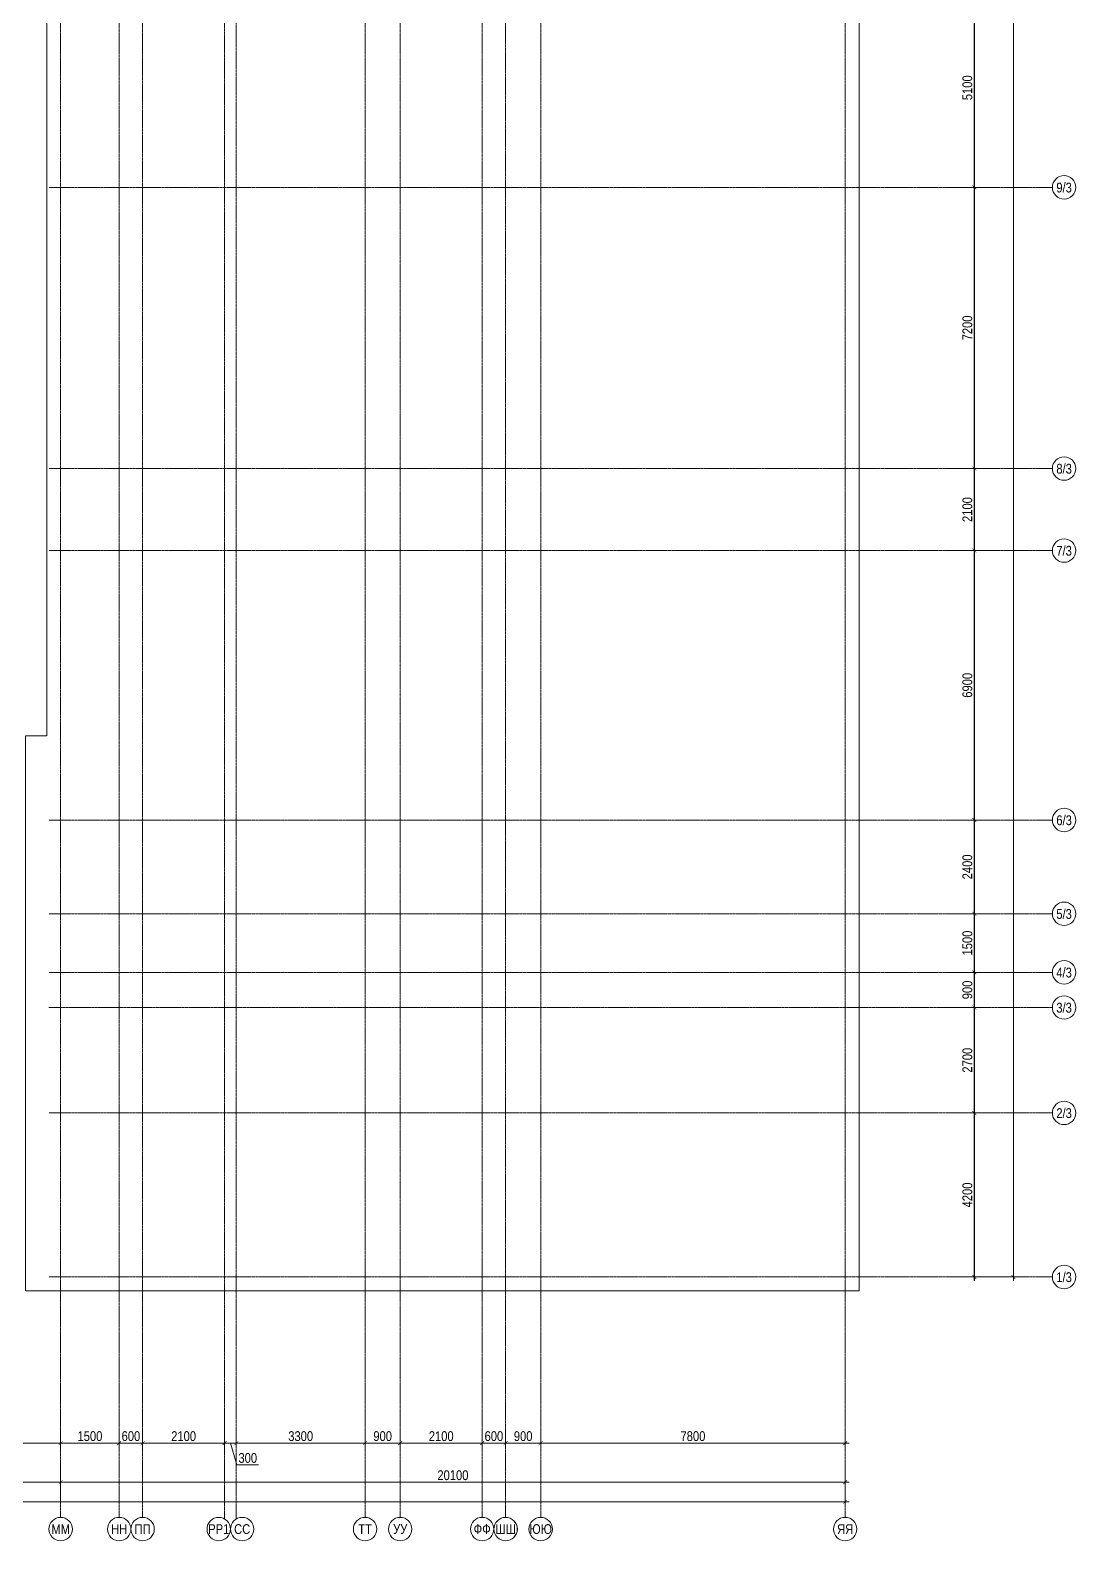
# Model space of a CAD drawing. Header units: millimetres. Extents: x 470010 to 1231400, y -134005 to 421770.
# Drawn here: x 766593 to 793384, y -100366 to -61687 of the extents above; entities that cross this region are included whole.
import ezdxf
from ezdxf.enums import TextEntityAlignment as Align

# ---------------------------------------------------------------- set-up
doc = ezdxf.new("R2010")
doc.units = ezdxf.units.MM
doc.linetypes.add('CENTER2', pattern=[28.575, 19.05, -3.175, 3.175, -3.175])
doc.linetypes.add('DASHED', pattern=[19.05, 12.7, -6.35])
doc.layers.get('Defpoints').update_dxf_attribs({"color": 140})
doc.layers.add('АР_Делит', color=120, linetype='Continuous', lineweight=0, plot=False)
doc.layers.add('РД_Оси_100', color=7, linetype='Continuous', lineweight=0, true_color=0x525252)
doc.layers.add('РД_Оси_размер', color=8, linetype='Continuous', lineweight=0)
doc.styles.add('style1', font='ARIALN.TTF')
doc.styles.add('ккк', font='isocpeur.ttf', dxfattribs={"width": 0.85, "oblique": 15})
doc.dimstyles.new('Dim100_ареал', dxfattribs={"dimscale": 100, "dimtxt": 2.5, "dimasz": 1, "dimexe": 1, "dimexo": 1, "dimgap": 0.5, "dimtad": 1, "dimzin": 12, "dimdsep": 46, "dimtxsty": 'style1', "dimblk": 'ARCHTICK', "dimcen": 1, "dimdle": 1, "dimclrd": 256, "dimclre": 256, "dimaunit": 1, "dimadec": 0, "dimazin": 3, "dimtfac": 1, "dimtmove": 1, "dimatfit": 3, "dimldrblk": 'OPEN30', "dimfxl": 4, "dimfxlon": 1, "dimtolj": 1, "dimtzin": 0, "dimlwd": 9, "dimlwe": 9, "dimarcsym": 0})

# ---------------------------------------------------------------- blocks, each defined once
blk = doc.blocks.new('A-iden')
at = {"linetype": 'Continuous', "lineweight": 5}
blk.add_circle((0, -4), 3, dxfattribs=at)
at = {"color": 0, "linetype": 'Continuous', "lineweight": 20, "style": 'ккк', "width": 0.85}
blk.add_attdef('ID', text='', height=4, dxfattribs=at).set_placement((0.31, -3.85), align=Align.MIDDLE_CENTER)
blk = doc.blocks.new('_ArchTick')
at = {"color": 0, "linetype": 'ByBlock', "const_width": 0.15}
blk.add_lwpolyline([(-0.5, -0.5), (0.5, 0.5)], dxfattribs=at)
blk = doc.blocks.new('*D143')
at = {"layer": 'Defpoints', "color": 0, "transparency": 16777216}
for p in [(91800, -3255), (94500, -3255), (94500, -4255)]:
    blk.add_point(p, dxfattribs=at)
at = {"layer": 'РД_Оси_размер', "lineweight": 9, "transparency": 16777216}
for p, q in [((91800, -3855), (91800, -4355)), ((94500, -3855), (94500, -4355)), ((91700, -4255), (94600, -4255))]:
    blk.add_line(p, q, dxfattribs=at)
at = {"layer": 'РД_Оси_размер', "lineweight": 9, "transparency": 16777216, "xscale": 100, "yscale": 100, "zscale": 100, "rotation": 180}
blk.add_blockref('_ArchTick', (91800, -4255), dxfattribs=at)
at = {"layer": 'РД_Оси_размер', "lineweight": 9, "transparency": 16777216, "xscale": 100, "yscale": 100, "zscale": 100}
blk.add_blockref('_ArchTick', (94500, -4255), dxfattribs=at)
at = {"layer": 'РД_Оси_размер', "color": 0, "transparency": 16777216, "insert": (93150, -4077), "char_height": 250, "attachment_point": 5, "style": 'style1'}
blk.add_mtext('\\A1;2700', dxfattribs=at)
blk = doc.blocks.new('_Open30')
at = {"color": 0, "linetype": 'ByBlock', "lineweight": -2}
for p, q in [((-1, 0.27), (0, 0)), ((0, 0), (-1, -0.27)), ((0, 0), (-1, 0))]:
    blk.add_line(p, q, dxfattribs=at)
blk = doc.blocks.new('*D144')
at = {"layer": 'Defpoints', "color": 0, "transparency": 16777216}
for p in [(94500, -3255), (96000, -3255), (96000, -4255)]:
    blk.add_point(p, dxfattribs=at)
at = {"layer": 'РД_Оси_размер', "lineweight": 9, "transparency": 16777216}
for p, q in [((94500, -3855), (94500, -4355)), ((96000, -3855), (96000, -4355)), ((94400, -4255), (96100, -4255))]:
    blk.add_line(p, q, dxfattribs=at)
at = {"layer": 'РД_Оси_размер', "lineweight": 9, "transparency": 16777216, "xscale": 100, "yscale": 100, "zscale": 100, "rotation": 180}
blk.add_blockref('_ArchTick', (94500, -4255), dxfattribs=at)
at = {"layer": 'РД_Оси_размер', "lineweight": 9, "transparency": 16777216, "xscale": 100, "yscale": 100, "zscale": 100}
blk.add_blockref('_ArchTick', (96000, -4255), dxfattribs=at)
at = {"layer": 'РД_Оси_размер', "color": 0, "transparency": 16777216, "insert": (95250, -4077), "char_height": 250, "attachment_point": 5, "style": 'style1'}
blk.add_mtext('\\A1;1500', dxfattribs=at)
blk = doc.blocks.new('*D145')
at = {"layer": 'Defpoints', "color": 0, "transparency": 16777216}
for p in [(96000, -3255), (96600, -3255), (96600, -4255)]:
    blk.add_point(p, dxfattribs=at)
at = {"layer": 'РД_Оси_размер', "lineweight": 9, "transparency": 16777216}
for p, q in [((96000, -3855), (96000, -4355)), ((96600, -3855), (96600, -4355)), ((95900, -4255), (96700, -4255))]:
    blk.add_line(p, q, dxfattribs=at)
at = {"layer": 'РД_Оси_размер', "lineweight": 9, "transparency": 16777216, "xscale": 100, "yscale": 100, "zscale": 100, "rotation": 180}
blk.add_blockref('_ArchTick', (96000, -4255), dxfattribs=at)
at = {"layer": 'РД_Оси_размер', "lineweight": 9, "transparency": 16777216, "xscale": 100, "yscale": 100, "zscale": 100}
blk.add_blockref('_ArchTick', (96600, -4255), dxfattribs=at)
at = {"layer": 'РД_Оси_размер', "color": 0, "transparency": 16777216, "insert": (96300, -4077), "char_height": 250, "attachment_point": 5, "style": 'style1'}
blk.add_mtext('\\A1;600', dxfattribs=at)
blk = doc.blocks.new('*D146')
at = {"layer": 'Defpoints', "color": 0, "transparency": 16777216}
for p in [(96600, -3255), (98700, -3255), (98700, -4255)]:
    blk.add_point(p, dxfattribs=at)
at = {"layer": 'РД_Оси_размер', "lineweight": 9, "transparency": 16777216}
for p, q in [((96600, -3855), (96600, -4355)), ((98700, -3855), (98700, -4355)), ((96500, -4255), (98800, -4255))]:
    blk.add_line(p, q, dxfattribs=at)
at = {"layer": 'РД_Оси_размер', "lineweight": 9, "transparency": 16777216, "xscale": 100, "yscale": 100, "zscale": 100, "rotation": 180}
blk.add_blockref('_ArchTick', (96600, -4255), dxfattribs=at)
at = {"layer": 'РД_Оси_размер', "lineweight": 9, "transparency": 16777216, "xscale": 100, "yscale": 100, "zscale": 100}
blk.add_blockref('_ArchTick', (98700, -4255), dxfattribs=at)
at = {"layer": 'РД_Оси_размер', "color": 0, "transparency": 16777216, "insert": (97650, -4077), "char_height": 250, "attachment_point": 5, "style": 'style1'}
blk.add_mtext('\\A1;2100', dxfattribs=at)
blk = doc.blocks.new('*D147')
at = {"layer": 'Defpoints', "color": 0, "transparency": 16777216}
for p in [(98700, -3255), (99000, -3255), (99000, -4255)]:
    blk.add_point(p, dxfattribs=at)
at = {"layer": 'РД_Оси_размер', "lineweight": 9, "transparency": 16777216}
for p, q in [((98700, -3855), (98700, -4355)), ((99000, -3855), (99000, -4355)), ((98600, -4255), (99100, -4255)), ((98850, -4255), (99017, -4813)), ((99017, -4813), (99570, -4813))]:
    blk.add_line(p, q, dxfattribs=at)
at = {"layer": 'РД_Оси_размер', "lineweight": 9, "transparency": 16777216, "xscale": 100, "yscale": 100, "zscale": 100, "rotation": 180}
blk.add_blockref('_ArchTick', (98700, -4255), dxfattribs=at)
at = {"layer": 'РД_Оси_размер', "lineweight": 9, "transparency": 16777216, "xscale": 100, "yscale": 100, "zscale": 100}
blk.add_blockref('_ArchTick', (99000, -4255), dxfattribs=at)
at = {"layer": 'РД_Оси_размер', "color": 0, "transparency": 16777216, "insert": (99294, -4635), "char_height": 250, "attachment_point": 5, "style": 'style1'}
blk.add_mtext('\\A1;300', dxfattribs=at)
blk = doc.blocks.new('*D148')
at = {"layer": 'Defpoints', "color": 0, "transparency": 16777216}
for p in [(99000, -3255), (102300, -3255), (102300, -4255)]:
    blk.add_point(p, dxfattribs=at)
at = {"layer": 'РД_Оси_размер', "lineweight": 9, "transparency": 16777216}
for p, q in [((99000, -3855), (99000, -4355)), ((102300, -3855), (102300, -4355)), ((98900, -4255), (102400, -4255))]:
    blk.add_line(p, q, dxfattribs=at)
at = {"layer": 'РД_Оси_размер', "lineweight": 9, "transparency": 16777216, "xscale": 100, "yscale": 100, "zscale": 100, "rotation": 180}
blk.add_blockref('_ArchTick', (99000, -4255), dxfattribs=at)
at = {"layer": 'РД_Оси_размер', "lineweight": 9, "transparency": 16777216, "xscale": 100, "yscale": 100, "zscale": 100}
blk.add_blockref('_ArchTick', (102300, -4255), dxfattribs=at)
at = {"layer": 'РД_Оси_размер', "color": 0, "transparency": 16777216, "insert": (100650, -4077), "char_height": 250, "attachment_point": 5, "style": 'style1'}
blk.add_mtext('\\A1;3300', dxfattribs=at)
blk = doc.blocks.new('*D149')
at = {"layer": 'Defpoints', "color": 0, "transparency": 16777216}
for p in [(102300, -3255), (103200, -3255), (103200, -4255)]:
    blk.add_point(p, dxfattribs=at)
at = {"layer": 'РД_Оси_размер', "lineweight": 9, "transparency": 16777216}
for p, q in [((102300, -3855), (102300, -4355)), ((103200, -3855), (103200, -4355)), ((102200, -4255), (103300, -4255))]:
    blk.add_line(p, q, dxfattribs=at)
at = {"layer": 'РД_Оси_размер', "lineweight": 9, "transparency": 16777216, "xscale": 100, "yscale": 100, "zscale": 100, "rotation": 180}
blk.add_blockref('_ArchTick', (102300, -4255), dxfattribs=at)
at = {"layer": 'РД_Оси_размер', "lineweight": 9, "transparency": 16777216, "xscale": 100, "yscale": 100, "zscale": 100}
blk.add_blockref('_ArchTick', (103200, -4255), dxfattribs=at)
at = {"layer": 'РД_Оси_размер', "color": 0, "transparency": 16777216, "insert": (102750, -4077), "char_height": 250, "attachment_point": 5, "style": 'style1'}
blk.add_mtext('\\A1;900', dxfattribs=at)
blk = doc.blocks.new('*D150')
at = {"layer": 'Defpoints', "color": 0, "transparency": 16777216}
for p in [(103200, -3255), (105300, -3255), (105300, -4255)]:
    blk.add_point(p, dxfattribs=at)
at = {"layer": 'РД_Оси_размер', "lineweight": 9, "transparency": 16777216}
for p, q in [((103200, -3855), (103200, -4355)), ((105300, -3855), (105300, -4355)), ((103100, -4255), (105400, -4255))]:
    blk.add_line(p, q, dxfattribs=at)
at = {"layer": 'РД_Оси_размер', "lineweight": 9, "transparency": 16777216, "xscale": 100, "yscale": 100, "zscale": 100, "rotation": 180}
blk.add_blockref('_ArchTick', (103200, -4255), dxfattribs=at)
at = {"layer": 'РД_Оси_размер', "lineweight": 9, "transparency": 16777216, "xscale": 100, "yscale": 100, "zscale": 100}
blk.add_blockref('_ArchTick', (105300, -4255), dxfattribs=at)
at = {"layer": 'РД_Оси_размер', "color": 0, "transparency": 16777216, "insert": (104250, -4077), "char_height": 250, "attachment_point": 5, "style": 'style1'}
blk.add_mtext('\\A1;2100', dxfattribs=at)
blk = doc.blocks.new('*D151')
at = {"layer": 'Defpoints', "color": 0, "transparency": 16777216}
for p in [(105300, -3255), (105900, -3255), (105900, -4255)]:
    blk.add_point(p, dxfattribs=at)
at = {"layer": 'РД_Оси_размер', "lineweight": 9, "transparency": 16777216}
for p, q in [((105300, -3855), (105300, -4355)), ((105900, -3855), (105900, -4355)), ((105200, -4255), (106000, -4255))]:
    blk.add_line(p, q, dxfattribs=at)
at = {"layer": 'РД_Оси_размер', "lineweight": 9, "transparency": 16777216, "xscale": 100, "yscale": 100, "zscale": 100, "rotation": 180}
blk.add_blockref('_ArchTick', (105300, -4255), dxfattribs=at)
at = {"layer": 'РД_Оси_размер', "lineweight": 9, "transparency": 16777216, "xscale": 100, "yscale": 100, "zscale": 100}
blk.add_blockref('_ArchTick', (105900, -4255), dxfattribs=at)
at = {"layer": 'РД_Оси_размер', "color": 0, "transparency": 16777216, "insert": (105600, -4077), "char_height": 250, "attachment_point": 5, "style": 'style1'}
blk.add_mtext('\\A1;600', dxfattribs=at)
blk = doc.blocks.new('*D152')
at = {"layer": 'Defpoints', "color": 0, "transparency": 16777216}
for p in [(105900, -3255), (106800, -3255), (106800, -4255)]:
    blk.add_point(p, dxfattribs=at)
at = {"layer": 'РД_Оси_размер', "lineweight": 9, "transparency": 16777216}
for p, q in [((105900, -3855), (105900, -4355)), ((106800, -3855), (106800, -4355)), ((105800, -4255), (106900, -4255))]:
    blk.add_line(p, q, dxfattribs=at)
at = {"layer": 'РД_Оси_размер', "lineweight": 9, "transparency": 16777216, "xscale": 100, "yscale": 100, "zscale": 100, "rotation": 180}
blk.add_blockref('_ArchTick', (105900, -4255), dxfattribs=at)
at = {"layer": 'РД_Оси_размер', "lineweight": 9, "transparency": 16777216, "xscale": 100, "yscale": 100, "zscale": 100}
blk.add_blockref('_ArchTick', (106800, -4255), dxfattribs=at)
at = {"layer": 'РД_Оси_размер', "color": 0, "transparency": 16777216, "insert": (106350, -4077), "char_height": 250, "attachment_point": 5, "style": 'style1'}
blk.add_mtext('\\A1;900', dxfattribs=at)
blk = doc.blocks.new('*D153')
at = {"layer": 'Defpoints', "color": 0, "transparency": 16777216}
for p in [(106800, -3255), (114600, -3255), (114600, -4255)]:
    blk.add_point(p, dxfattribs=at)
at = {"layer": 'РД_Оси_размер', "lineweight": 9, "transparency": 16777216}
for p, q in [((106800, -3855), (106800, -4355)), ((114600, -3855), (114600, -4355)), ((106700, -4255), (114700, -4255))]:
    blk.add_line(p, q, dxfattribs=at)
at = {"layer": 'РД_Оси_размер', "lineweight": 9, "transparency": 16777216, "xscale": 100, "yscale": 100, "zscale": 100, "rotation": 180}
blk.add_blockref('_ArchTick', (106800, -4255), dxfattribs=at)
at = {"layer": 'РД_Оси_размер', "lineweight": 9, "transparency": 16777216, "xscale": 100, "yscale": 100, "zscale": 100}
blk.add_blockref('_ArchTick', (114600, -4255), dxfattribs=at)
at = {"layer": 'РД_Оси_размер', "color": 0, "transparency": 16777216, "insert": (110700, -4077), "char_height": 250, "attachment_point": 5, "style": 'style1'}
blk.add_mtext('\\A1;7800', dxfattribs=at)
blk = doc.blocks.new('*D233')
at = {"layer": 'Defpoints', "color": 0, "transparency": 16777216}
for p in [(0, -3255), (114600, -3255), (114600, -5755)]:
    blk.add_point(p, dxfattribs=at)
at = {"layer": 'РД_Оси_размер', "lineweight": 9, "transparency": 16777216}
for p, q in [((0, -5355), (0, -5855)), ((114600, -5355), (114600, -5855)), ((-100, -5755), (114700, -5755))]:
    blk.add_line(p, q, dxfattribs=at)
at = {"layer": 'РД_Оси_размер', "lineweight": 9, "transparency": 16777216, "xscale": 100, "yscale": 100, "zscale": 100, "rotation": 180}
blk.add_blockref('_ArchTick', (0, -5755), dxfattribs=at)
at = {"layer": 'РД_Оси_размер', "lineweight": 9, "transparency": 16777216, "xscale": 100, "yscale": 100, "zscale": 100}
blk.add_blockref('_ArchTick', (114600, -5755), dxfattribs=at)
at = {"layer": 'РД_Оси_размер', "color": 0, "transparency": 16777216, "insert": (57300, -5577), "char_height": 250, "attachment_point": 5, "style": 'style1'}
blk.add_mtext('\\A1;114600', dxfattribs=at)
blk = doc.blocks.new('*D212')
at = {"layer": 'Defpoints', "color": 0, "transparency": 16777216}
for p in [(83100, -3255), (94500, -3255), (94500, -5255)]:
    blk.add_point(p, dxfattribs=at)
at = {"layer": 'РД_Оси_размер', "lineweight": 9, "transparency": 16777216}
for p, q in [((83100, -4855), (83100, -5355)), ((94500, -4855), (94500, -5355)), ((83000, -5255), (94600, -5255))]:
    blk.add_line(p, q, dxfattribs=at)
at = {"layer": 'РД_Оси_размер', "lineweight": 9, "transparency": 16777216, "xscale": 100, "yscale": 100, "zscale": 100, "rotation": 180}
blk.add_blockref('_ArchTick', (83100, -5255), dxfattribs=at)
at = {"layer": 'РД_Оси_размер', "lineweight": 9, "transparency": 16777216, "xscale": 100, "yscale": 100, "zscale": 100}
blk.add_blockref('_ArchTick', (94500, -5255), dxfattribs=at)
at = {"layer": 'РД_Оси_размер', "color": 0, "transparency": 16777216, "insert": (88800, -5077), "char_height": 250, "attachment_point": 5, "style": 'style1'}
blk.add_mtext('\\A1;11400', dxfattribs=at)
blk = doc.blocks.new('*D203')
at = {"layer": 'Defpoints', "color": 0, "transparency": 16777216}
for p in [(94500, -3255), (114600, -3255), (114600, -5255)]:
    blk.add_point(p, dxfattribs=at)
at = {"layer": 'РД_Оси_размер', "lineweight": 9, "transparency": 16777216}
for p, q in [((94500, -4855), (94500, -5355)), ((114600, -4855), (114600, -5355)), ((94400, -5255), (114700, -5255))]:
    blk.add_line(p, q, dxfattribs=at)
at = {"layer": 'РД_Оси_размер', "lineweight": 9, "transparency": 16777216, "xscale": 100, "yscale": 100, "zscale": 100, "rotation": 180}
blk.add_blockref('_ArchTick', (94500, -5255), dxfattribs=at)
at = {"layer": 'РД_Оси_размер', "lineweight": 9, "transparency": 16777216, "xscale": 100, "yscale": 100, "zscale": 100}
blk.add_blockref('_ArchTick', (114600, -5255), dxfattribs=at)
at = {"layer": 'РД_Оси_размер', "color": 0, "transparency": 16777216, "insert": (104550, -5077), "char_height": 250, "attachment_point": 5, "style": 'style1'}
blk.add_mtext('\\A1;20100', dxfattribs=at)
blk = doc.blocks.new('*D204')
at = {"layer": 'Defpoints', "color": 0, "transparency": 16777216}
for p in [(116910, 69000), (118910, 69000), (116910, 0)]:
    blk.add_point(p, dxfattribs=at)
at = {"layer": 'РД_Оси_размер', "lineweight": 9, "transparency": 16777216}
for p, q in [((118510, 69000), (119010, 69000)), ((118910, -100), (118910, 69100)), ((118510, 0), (119010, 0))]:
    blk.add_line(p, q, dxfattribs=at)
at = {"layer": 'РД_Оси_размер', "lineweight": 9, "transparency": 16777216, "xscale": 100, "yscale": 100, "zscale": 100}
for p, rotation in [((118910, 69000), 90), ((118910, 0), 270)]:
    blk.add_blockref('_ArchTick', p, dxfattribs=dict(at, rotation=rotation))
at = {"layer": 'РД_Оси_размер', "color": 0, "transparency": 16777216, "insert": (118732, 34500), "char_height": 250, "attachment_point": 5, "rotation": 90, "style": 'style1'}
blk.add_mtext('\\A1;69000', dxfattribs=at)
blk = doc.blocks.new('*D211')
at = {"layer": 'Defpoints', "color": 0, "transparency": 16777216}
for p in [(116910, 4200), (117910, 4200), (116910, 0)]:
    blk.add_point(p, dxfattribs=at)
at = {"layer": 'РД_Оси_размер', "lineweight": 9, "transparency": 16777216}
for p, q in [((117910, -100), (117910, 4300)), ((117510, 4200), (118010, 4200)), ((117510, 0), (118010, 0))]:
    blk.add_line(p, q, dxfattribs=at)
at = {"layer": 'РД_Оси_размер', "lineweight": 9, "transparency": 16777216, "xscale": 100, "yscale": 100, "zscale": 100}
for p, rotation in [((117910, 4200), 90), ((117910, 0), 270)]:
    blk.add_blockref('_ArchTick', p, dxfattribs=dict(at, rotation=rotation))
at = {"layer": 'РД_Оси_размер', "color": 0, "transparency": 16777216, "insert": (117732, 2100), "char_height": 250, "attachment_point": 5, "rotation": 90, "style": 'style1'}
blk.add_mtext('\\A1;4200', dxfattribs=at)
blk = doc.blocks.new('*D210')
at = {"layer": 'Defpoints', "color": 0, "transparency": 16777216}
for p in [(116910, 6900), (117910, 6900), (116910, 4200)]:
    blk.add_point(p, dxfattribs=at)
at = {"layer": 'РД_Оси_размер', "lineweight": 9, "transparency": 16777216}
for p, q in [((117910, 4100), (117910, 7000)), ((117510, 6900), (118010, 6900)), ((117510, 4200), (118010, 4200))]:
    blk.add_line(p, q, dxfattribs=at)
at = {"layer": 'РД_Оси_размер', "lineweight": 9, "transparency": 16777216, "xscale": 100, "yscale": 100, "zscale": 100}
for p, rotation in [((117910, 6900), 90), ((117910, 4200), 270)]:
    blk.add_blockref('_ArchTick', p, dxfattribs=dict(at, rotation=rotation))
at = {"layer": 'РД_Оси_размер', "color": 0, "transparency": 16777216, "insert": (117732, 5550), "char_height": 250, "attachment_point": 5, "rotation": 90, "style": 'style1'}
blk.add_mtext('\\A1;2700', dxfattribs=at)
blk = doc.blocks.new('*D15')
at = {"layer": 'Defpoints', "color": 0, "transparency": 16777216}
for p in [(116910, 7800), (117910, 7800), (116910, 6900)]:
    blk.add_point(p, dxfattribs=at)
at = {"layer": 'РД_Оси_размер', "lineweight": 9, "transparency": 16777216}
for p, q in [((117510, 7800), (118010, 7800)), ((117910, 6800), (117910, 7900)), ((117510, 6900), (118010, 6900))]:
    blk.add_line(p, q, dxfattribs=at)
at = {"layer": 'РД_Оси_размер', "lineweight": 9, "transparency": 16777216, "xscale": 100, "yscale": 100, "zscale": 100}
for p, rotation in [((117910, 7800), 90), ((117910, 6900), 270)]:
    blk.add_blockref('_ArchTick', p, dxfattribs=dict(at, rotation=rotation))
at = {"layer": 'РД_Оси_размер', "color": 0, "transparency": 16777216, "insert": (117732, 7350), "char_height": 250, "attachment_point": 5, "rotation": 90, "style": 'style1'}
blk.add_mtext('\\A1;900', dxfattribs=at)
blk = doc.blocks.new('*D16')
at = {"layer": 'Defpoints', "color": 0, "transparency": 16777216}
for p in [(116910, 9300), (117910, 9300), (116910, 7800)]:
    blk.add_point(p, dxfattribs=at)
at = {"layer": 'РД_Оси_размер', "lineweight": 9, "transparency": 16777216}
for p, q in [((117510, 9300), (118010, 9300)), ((117910, 7700), (117910, 9400)), ((117510, 7800), (118010, 7800))]:
    blk.add_line(p, q, dxfattribs=at)
at = {"layer": 'РД_Оси_размер', "lineweight": 9, "transparency": 16777216, "xscale": 100, "yscale": 100, "zscale": 100}
for p, rotation in [((117910, 9300), 90), ((117910, 7800), 270)]:
    blk.add_blockref('_ArchTick', p, dxfattribs=dict(at, rotation=rotation))
at = {"layer": 'РД_Оси_размер', "color": 0, "transparency": 16777216, "insert": (117732, 8550), "char_height": 250, "attachment_point": 5, "rotation": 90, "style": 'style1'}
blk.add_mtext('\\A1;1500', dxfattribs=at)
blk = doc.blocks.new('*D17')
at = {"layer": 'Defpoints', "color": 0, "transparency": 16777216}
for p in [(116910, 11700), (117910, 11700), (116910, 9300)]:
    blk.add_point(p, dxfattribs=at)
at = {"layer": 'РД_Оси_размер', "lineweight": 9, "transparency": 16777216}
for p, q in [((117510, 11700), (118010, 11700)), ((117910, 9200), (117910, 11800)), ((117510, 9300), (118010, 9300))]:
    blk.add_line(p, q, dxfattribs=at)
at = {"layer": 'РД_Оси_размер', "lineweight": 9, "transparency": 16777216, "xscale": 100, "yscale": 100, "zscale": 100}
for p, rotation in [((117910, 11700), 90), ((117910, 9300), 270)]:
    blk.add_blockref('_ArchTick', p, dxfattribs=dict(at, rotation=rotation))
at = {"layer": 'РД_Оси_размер', "color": 0, "transparency": 16777216, "insert": (117732, 10500), "char_height": 250, "attachment_point": 5, "rotation": 90, "style": 'style1'}
blk.add_mtext('\\A1;2400', dxfattribs=at)
blk = doc.blocks.new('*D18')
at = {"layer": 'Defpoints', "color": 0, "transparency": 16777216}
for p in [(116910, 18600), (117910, 18600), (116910, 11700)]:
    blk.add_point(p, dxfattribs=at)
at = {"layer": 'РД_Оси_размер', "lineweight": 9, "transparency": 16777216}
for p, q in [((117510, 18600), (118010, 18600)), ((117910, 11600), (117910, 18700)), ((117510, 11700), (118010, 11700))]:
    blk.add_line(p, q, dxfattribs=at)
at = {"layer": 'РД_Оси_размер', "lineweight": 9, "transparency": 16777216, "xscale": 100, "yscale": 100, "zscale": 100}
for p, rotation in [((117910, 18600), 90), ((117910, 11700), 270)]:
    blk.add_blockref('_ArchTick', p, dxfattribs=dict(at, rotation=rotation))
at = {"layer": 'РД_Оси_размер', "color": 0, "transparency": 16777216, "insert": (117732, 15150), "char_height": 250, "attachment_point": 5, "rotation": 90, "style": 'style1'}
blk.add_mtext('\\A1;6900', dxfattribs=at)
blk = doc.blocks.new('*D19')
at = {"layer": 'Defpoints', "color": 0, "transparency": 16777216}
for p in [(116910, 20700), (117910, 20700), (116910, 18600)]:
    blk.add_point(p, dxfattribs=at)
at = {"layer": 'РД_Оси_размер', "lineweight": 9, "transparency": 16777216}
for p, q in [((117510, 20700), (118010, 20700)), ((117910, 18500), (117910, 20800)), ((117510, 18600), (118010, 18600))]:
    blk.add_line(p, q, dxfattribs=at)
at = {"layer": 'РД_Оси_размер', "lineweight": 9, "transparency": 16777216, "xscale": 100, "yscale": 100, "zscale": 100}
for p, rotation in [((117910, 20700), 90), ((117910, 18600), 270)]:
    blk.add_blockref('_ArchTick', p, dxfattribs=dict(at, rotation=rotation))
at = {"layer": 'РД_Оси_размер', "color": 0, "transparency": 16777216, "insert": (117732, 19650), "char_height": 250, "attachment_point": 5, "rotation": 90, "style": 'style1'}
blk.add_mtext('\\A1;2100', dxfattribs=at)
blk = doc.blocks.new('*D20')
at = {"layer": 'Defpoints', "color": 0, "transparency": 16777216}
for p in [(116910, 27900), (117910, 27900), (116910, 20700)]:
    blk.add_point(p, dxfattribs=at)
at = {"layer": 'РД_Оси_размер', "lineweight": 9, "transparency": 16777216}
for p, q in [((117510, 27900), (118010, 27900)), ((117910, 20600), (117910, 28000)), ((117510, 20700), (118010, 20700))]:
    blk.add_line(p, q, dxfattribs=at)
at = {"layer": 'РД_Оси_размер', "lineweight": 9, "transparency": 16777216, "xscale": 100, "yscale": 100, "zscale": 100}
for p, rotation in [((117910, 27900), 90), ((117910, 20700), 270)]:
    blk.add_blockref('_ArchTick', p, dxfattribs=dict(at, rotation=rotation))
at = {"layer": 'РД_Оси_размер', "color": 0, "transparency": 16777216, "insert": (117732, 24300), "char_height": 250, "attachment_point": 5, "rotation": 90, "style": 'style1'}
blk.add_mtext('\\A1;7200', dxfattribs=at)
blk = doc.blocks.new('*D21')
at = {"layer": 'Defpoints', "color": 0, "transparency": 16777216}
for p in [(116910, 33000), (117910, 33000), (116910, 27900)]:
    blk.add_point(p, dxfattribs=at)
at = {"layer": 'РД_Оси_размер', "lineweight": 9, "transparency": 16777216}
for p, q in [((117510, 33000), (118010, 33000)), ((117910, 27800), (117910, 33100)), ((117510, 27900), (118010, 27900))]:
    blk.add_line(p, q, dxfattribs=at)
at = {"layer": 'РД_Оси_размер', "lineweight": 9, "transparency": 16777216, "xscale": 100, "yscale": 100, "zscale": 100}
for p, rotation in [((117910, 33000), 90), ((117910, 27900), 270)]:
    blk.add_blockref('_ArchTick', p, dxfattribs=dict(at, rotation=rotation))
at = {"layer": 'РД_Оси_размер', "color": 0, "transparency": 16777216, "insert": (117732, 30450), "char_height": 250, "attachment_point": 5, "rotation": 90, "style": 'style1'}
blk.add_mtext('\\A1;5100', dxfattribs=at)
blk = doc.blocks.new('СОШ_2200_АР_ОСИ_М100_28.05.24')
at = {"layer": 'АР_Делит', "color": 251, "linetype": 'DASHED', "true_color": 0x636466}
blk.add_lwpolyline([(114955, 135155), (114955, -355), (93595.036, -355), (93595.036, 13855), (94145, 13855), (94145, 68320), (66055, 68320), (66055, 13857.73), (83455, 13857.73), (83455, -355), (45245, -355), (45245, 13145), (44695, 13145), (44695, 26755), (45245, 26755), (45245, 68320), (20455, 68320), (20455, 26755), (27955, 26755), (27955, 13145), (-355, 13145), (-355, 100855)], dxfattribs=at)
at = {"layer": 'РД_Оси_100', "color": 251, "linetype": 'CENTER2', "true_color": 0x636466}
for p, q in [((94500, -6155), (94500, 139938.679)), ((96000, -6155), (96000, 139938.679)), ((102300, -6155), (102300, 139938.679)), ((114600, -6155), (114600, 139938.679)), ((119910, 27900), (94200, 27900)), ((119910, 20700), (94200, 20700)), ((119910, 18600), (94200, 18600)), ((119910, 11700), (94200, 11700)), ((119910, 9300), (94200, 9300)), ((119910, 7800), (94200, 7800)), ((119910, 4200), (94200, 4200)), ((119910, 0), (94200, 0))]:
    blk.add_line(p, q, dxfattribs=at)
for points in [[(96600, -6155), (96600, 139938.679)], [(98700, -6194.98), (98700, 139538.679), (98550, 139938.679)], [(99000, -6195.83), (99000, 139538.679), (99150, 139938.679)], [(103200, -6155), (103200, 139938.679)], [(105300, -6155), (105300, 139938.679)], [(105900, 139938.679), (105900, -6155)], [(106800, -6155), (106800, 139938.679)], [(94200, 6900), (119910, 6900)]]:
    blk.add_lwpolyline(points, dxfattribs=at)
at = {"layer": 'РД_Оси_100', "color": 251, "true_color": 0x636466}
ref = blk.add_blockref('A-iden', (120210, 28300), dxfattribs=dict(at, xscale=-100, yscale=100, zscale=100))
ref.add_attrib('ID', '9/3', dxfattribs={"layer": '0', "linetype": 'Continuous', "height": 250, "style": 'style1'}).set_placement((120210, 27900), align=Align.MIDDLE)
ref = blk.add_blockref('A-iden', (120210, 21100), dxfattribs=dict(at, xscale=-100, yscale=100, zscale=100))
ref.add_attrib('ID', '8/3', dxfattribs={"layer": '0', "linetype": 'Continuous', "height": 250, "style": 'style1'}).set_placement((120210, 20700), align=Align.MIDDLE)
ref = blk.add_blockref('A-iden', (120210, 19000), dxfattribs=dict(at, xscale=-100, yscale=100, zscale=100))
ref.add_attrib('ID', '7/3', dxfattribs={"layer": '0', "linetype": 'Continuous', "height": 250, "style": 'style1'}).set_placement((120210, 18600), align=Align.MIDDLE)
ref = blk.add_blockref('A-iden', (120210, 12100), dxfattribs=dict(at, xscale=-100, yscale=100, zscale=100))
ref.add_attrib('ID', '6/3', dxfattribs={"layer": '0', "linetype": 'Continuous', "height": 250, "style": 'style1'}).set_placement((120210, 11700), align=Align.MIDDLE)
ref = blk.add_blockref('A-iden', (120210, 9700), dxfattribs=dict(at, xscale=-100, yscale=100, zscale=100))
ref.add_attrib('ID', '5/3', dxfattribs={"layer": '0', "linetype": 'Continuous', "height": 250, "style": 'style1'}).set_placement((120210, 9300), align=Align.MIDDLE)
ref = blk.add_blockref('A-iden', (120210, 8200), dxfattribs=dict(at, xscale=-100, yscale=100, zscale=100))
ref.add_attrib('ID', '4/3', dxfattribs={"layer": '0', "linetype": 'Continuous', "height": 250, "style": 'style1'}).set_placement((120210, 7800), align=Align.MIDDLE)
ref = blk.add_blockref('A-iden', (120210, 7300), dxfattribs=dict(at, xscale=-100, yscale=100, zscale=100))
ref.add_attrib('ID', '3/3', dxfattribs={"layer": '0', "linetype": 'Continuous', "height": 250, "style": 'style1'}).set_placement((120210, 6900), align=Align.MIDDLE)
ref = blk.add_blockref('A-iden', (120210, 4600), dxfattribs=dict(at, xscale=-100, yscale=100, zscale=100))
ref.add_attrib('ID', '2/3', dxfattribs={"layer": '0', "linetype": 'Continuous', "height": 250, "style": 'style1'}).set_placement((120210, 4200), align=Align.MIDDLE)
ref = blk.add_blockref('A-iden', (120210, 400), dxfattribs=dict(at, xscale=-100, yscale=100, zscale=100))
ref.add_attrib('ID', '1/3', dxfattribs={"layer": '0', "linetype": 'Continuous', "height": 250, "style": 'style1'}).set_placement((120210, 0), align=Align.MIDDLE)
ref = blk.add_blockref('A-iden', (94500, -6054.999), dxfattribs=dict(at, xscale=100, yscale=100, zscale=100))
ref.add_attrib('ID', 'ММ', dxfattribs={"layer": '0', "linetype": 'Continuous', "height": 250, "style": 'style1'}).set_placement((94500, -6454.999), align=Align.MIDDLE)
ref = blk.add_blockref('A-iden', (96000, -6054.999), dxfattribs=dict(at, xscale=100, yscale=100, zscale=100))
ref.add_attrib('ID', 'НН', dxfattribs={"layer": '0', "linetype": 'Continuous', "height": 250, "style": 'style1'}).set_placement((96000, -6454.999), align=Align.MIDDLE)
ref = blk.add_blockref('A-iden', (96599.266, -6054.999), dxfattribs=dict(at, xscale=100, yscale=100, zscale=100))
ref.add_attrib('ID', 'ПП', dxfattribs={"layer": '0', "linetype": 'Continuous', "height": 250, "style": 'style1'}).set_placement((96599.266, -6454.999), align=Align.MIDDLE)
ref = blk.add_blockref('A-iden', (98550.367, -6054.999), dxfattribs=dict(at, xscale=100, yscale=100, zscale=100))
ref.add_attrib('ID', 'РР1', dxfattribs={"layer": '0', "linetype": 'Continuous', "height": 250, "style": 'style1'}).set_placement((98550.367, -6454.999), align=Align.MIDDLE)
ref = blk.add_blockref('A-iden', (99151.101, -6054.999), dxfattribs=dict(at, xscale=100, yscale=100, zscale=100))
ref.add_attrib('ID', 'СС', dxfattribs={"layer": '0', "linetype": 'Continuous', "height": 250, "style": 'style1'}).set_placement((99151.101, -6454.999), align=Align.MIDDLE)
ref = blk.add_blockref('A-iden', (102300, -6054.999), dxfattribs=dict(at, xscale=100, yscale=100, zscale=100))
ref.add_attrib('ID', 'ТТ', dxfattribs={"layer": '0', "linetype": 'Continuous', "height": 250, "style": 'style1'}).set_placement((102300, -6454.999), align=Align.MIDDLE)
ref = blk.add_blockref('A-iden', (103199.266, -6054.999), dxfattribs=dict(at, xscale=100, yscale=100, zscale=100))
ref.add_attrib('ID', 'УУ', dxfattribs={"layer": '0', "linetype": 'Continuous', "height": 250, "style": 'style1'}).set_placement((103199.266, -6454.999), align=Align.MIDDLE)
ref = blk.add_blockref('A-iden', (105300, -6054.999), dxfattribs=dict(at, xscale=100, yscale=100, zscale=100))
ref.add_attrib('ID', 'ФФ', dxfattribs={"layer": '0', "linetype": 'Continuous', "height": 250, "style": 'style1'}).set_placement((105300, -6454.999), align=Align.MIDDLE)
ref = blk.add_blockref('A-iden', (105900.734, -6054.999), dxfattribs=dict(at, xscale=100, yscale=100, zscale=100))
ref.add_attrib('ID', 'ШШ', dxfattribs={"layer": '0', "linetype": 'Continuous', "height": 250, "style": 'style1'}).set_placement((105900.734, -6454.999), align=Align.MIDDLE)
ref = blk.add_blockref('A-iden', (106799.266, -6054.999), dxfattribs=dict(at, xscale=100, yscale=100, zscale=100))
ref.add_attrib('ID', 'ЮЮ', dxfattribs={"layer": '0', "linetype": 'Continuous', "height": 250, "style": 'style1'}).set_placement((106799.266, -6454.999), align=Align.MIDDLE)
ref = blk.add_blockref('A-iden', (114600, -6054.999), dxfattribs=dict(at, xscale=100, yscale=100, zscale=100))
ref.add_attrib('ID', 'ЯЯ', dxfattribs={"layer": '0', "linetype": 'Continuous', "height": 250, "style": 'style1'}).set_placement((114600, -6454.999), align=Align.MIDDLE)
at = {"layer": 'РД_Оси_размер', "color": 251, "true_color": 0x636466}
for base, p1, p2, picture, middle in [((118910, 69000), (116910, 0), (116910, 69000), '*D204', (118732.357, 34500)), ((117910, 33000), (116910, 27900), (116910, 33000), '*D21', (117732.357, 30450)), ((117910, 27900), (116910, 20700), (116910, 27900), '*D20', (117732.357, 24300)), ((117910, 20700), (116910, 18600), (116910, 20700), '*D19', (117732.357, 19650)), ((117910, 18600), (116910, 11700), (116910, 18600), '*D18', (117732.357, 15150)), ((117910, 11700), (116910, 9300), (116910, 11700), '*D17', (117732.357, 10500)), ((117910, 9300), (116910, 7800), (116910, 9300), '*D16', (117732.357, 8550)), ((117910, 7800), (116910, 6900), (116910, 7800), '*D15', (117732.357, 7350)), ((117910, 6900), (116910, 4200), (116910, 6900), '*D210', (117732.357, 5550)), ((117910, 4200), (116910, 0), (116910, 4200), '*D211', (117732.357, 2100))]:
    dim = blk.add_linear_dim(base=base, p1=p1, p2=p2, angle=90, dimstyle='Dim100_ареал', dxfattribs=at)
    dim.commit()
    dim.dimension.update_dxf_attribs({"geometry": picture, "text_midpoint": middle})
for base, p1, p2, picture, middle in [((114600, -5755), (0, -3255), (114600, -3255), '*D233', (57300, -5577.357)), ((94500, -5255), (83100, -3255), (94500, -3255), '*D212', (88800, -5077.357)), ((94500, -4255), (91800, -3255), (94500, -3255), '*D143', (93150, -4077.357)), ((96000, -4255), (94500, -3255), (96000, -3255), '*D144', (95250, -4077.357)), ((114600, -5255), (94500, -3255), (114600, -3255), '*D203', (104550, -5077.357)), ((96600, -4255), (96000, -3255), (96600, -3255), '*D145', (96300, -4077.357)), ((98700, -4255), (96600, -3255), (98700, -3255), '*D146', (97650, -4077.357)), ((99000, -4255), (98700, -3255), (99000, -3255), '*D147', (99067.379, -4635.286)), ((102300, -4255), (99000, -3255), (102300, -3255), '*D148', (100650, -4077.357)), ((103200, -4255), (102300, -3255), (103200, -3255), '*D149', (102750, -4077.357)), ((105300, -4255), (103200, -3255), (105300, -3255), '*D150', (104250, -4077.357)), ((105900, -4255), (105300, -3255), (105900, -3255), '*D151', (105600, -4077.357)), ((106800, -4255), (105900, -3255), (106800, -3255), '*D152', (106350, -4077.357)), ((114600, -4255), (106800, -3255), (114600, -3255), '*D153', (110700, -4077.357))]:
    dim = blk.add_linear_dim(base=base, p1=p1, p2=p2, dimstyle='Dim100_ареал', dxfattribs=at)
    dim.commit()
    dim.dimension.update_dxf_attribs({"geometry": picture, "text_midpoint": middle})
blk = doc.blocks.new('A$C9108343f')
at = {"layer": 'РД_Оси_100'}
blk.add_blockref('СОШ_2200_АР_ОСИ_М100_28.05.24', (7155, 6755), dxfattribs=at)
at = {"layer": 'Defpoints', "color": 18, "true_color": 0x000000, "style": 'style1'}
for p in [(143949, 316089), (143975, 281640), (143890, 273245), (143840, 264277), (143968, 254892), (12252, 104178), (12383, 96023)]:
    blk.add_attdef('АР-ПОМЕЩЕНИЕ:НАИМЕНОВАНИЕ', text='', height=100, dxfattribs=at).set_placement(p, align=Align.MIDDLE)
at = {"layer": 'Defpoints', "color": 18, "true_color": 0x000000, "style": 'style1', "flags": 8}
for p in [(143951, 279099), (143848, 269251), (143875, 260094), (144050, 250825), (143343, 237876), (155897, 237966), (163419, 238153), (183037, 237966)]:
    blk.add_attdef('АР-ПОМЕЩЕНИЕ:НАИМЕНОВАНИЕ', text='', height=100, dxfattribs=at).set_placement(p, align=Align.MIDDLE)

msp = doc.modelspace()

# ---------------------------------------------------------------- block references
msp.add_blockref('A$C9108343f', (665718.612, -100366.242))
at = {"layer": 'РД_Оси_100'}
msp.add_blockref('СОШ_2200_АР_ОСИ_М100_28.05.24', (672873.57, -93611.242), dxfattribs=at)

doc.saveas('drawing.dxf')
